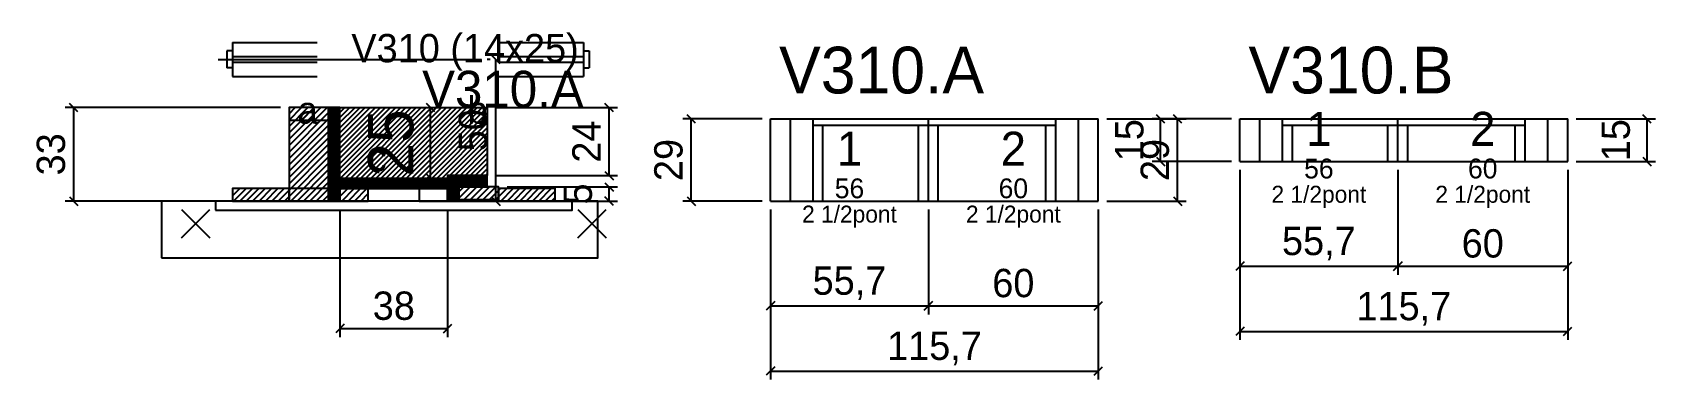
# Model space of a CAD drawing. Extents: x -69 to 504, y -92 to 31.
import ezdxf
from ezdxf.enums import TextEntityAlignment as Align

# ---------------------------------------------------------------- set-up
doc = ezdxf.new("R2010")
doc.units = 0
for name, color, linetype in [('5', 5, 'Continuous'), ('barrote', 126, 'Continuous'), ('CONCRETO', 251, 'Continuous'), ('COTA', 241, 'Continuous'), ('Cota Seção (2x)', 241, 'Continuous'), ('detalhes', 7, 'Continuous'), ('Hachura', 251, 'Continuous'), ('Madeira', 126, 'Continuous'), ('NOMENCLATURA', 7, 'Continuous'), ('Painéis', 200, 'Continuous'), ('presilha', 224, 'Continuous'), ('SARR_2.2x7', 40, 'Continuous'), ('SARR_3.5x7', 81, 'Continuous'), ('SCO-___-LAJ', 224, 'Continuous'), ('TENSOR', 224, 'Continuous'), ('texto', 7, 'Continuous'), ('Texto Seção', 7, 'Continuous')]:
    doc.layers.add(name, color=color, linetype=linetype)
doc.dimstyles.new('PAINEL', dxfattribs={"dimtxt": 10, "dimasz": 3, "dimexe": 3, "dimexo": 3, "dimgap": 3, "dimtad": 1, "dimblk": 'OBLIQUE', "dimblk1": 'OBLIQUE', "dimcen": 2.5, "dimclrd": 4, "dimclre": 4, "dimclrt": 240, "dimazin": 3, "dimtfac": 1, "dimtmove": 0, "dimatfit": 3})
doc.dimstyles.new('SECAO2X', dxfattribs={"dimtxt": 16, "dimasz": 3, "dimexe": 3, "dimexo": 3, "dimgap": 3, "dimtad": 1, "dimblk": 'OBLIQUE', "dimblk1": 'OBLIQUE', "dimcen": 2.5, "dimclrd": 4, "dimclre": 4, "dimclrt": 240, "dimazin": 3, "dimtfac": 1, "dimtmove": 0, "dimatfit": 3})

# ---------------------------------------------------------------- blocks, each defined once
blk = doc.blocks.new('_OBLIQUE')
at = {"color": 0, "linetype": 'BYBLOCK'}
blk.add_line((-0.5, -0.5), (0.5, 0.5), dxfattribs=at)

msp = doc.modelspace()

# ---------------------------------------------------------------- hatches: boundary and pattern name
at = {"layer": 'COTA'}
h = msp.add_hatch(dxfattribs=at)
h.set_pattern_fill('ANSI31', scale=0.4)
h.paths.add_polyline_path([(40, -21), (40, 4), (92, 4), (92, -20), (78, -20), (78, -21)])
at = {"layer": 'Hachura'}
h = msp.add_hatch(dxfattribs=at)
h.set_pattern_fill('ANSI31', scale=0.5)
h.paths.add_polyline_path([(22, -29), (36, -29), (36, 4), (22, 4)])
h = msp.add_hatch(dxfattribs=at)
h.set_pattern_fill('ANSI31', scale=0.5)
h.paths.add_polyline_path([(22, -0.4), (36, -0.4), (36, 4), (22, 4)])
h = msp.add_hatch(dxfattribs=at)
h.set_pattern_fill('SOLID')
h.paths.add_polyline_path([(36, -29), (40, -29), (40, 4), (36, 4)])
h = msp.add_hatch(dxfattribs=at)
h.set_pattern_fill('SOLID')
h.paths.add_polyline_path([(40, -24.6), (78, -24.6), (78, -21), (40, -21)])
h = msp.add_hatch(dxfattribs=at)
h.set_pattern_fill('SOLID')
h.paths.add_polyline_path([(78, -24), (92, -24), (92, -20), (78, -20)])
h = msp.add_hatch(dxfattribs=at)
h.set_pattern_fill('ANSI31', scale=0.5)
h.paths.add_polyline_path([(2, -29), (22, -29), (22, -24.6), (2, -24.6)])
h = msp.add_hatch(dxfattribs=at)
h.set_pattern_fill('ANSI31', scale=0.5)
h.paths.add_polyline_path([(40, -29), (50, -29), (50, -24.6), (40, -24.6)])
h = msp.add_hatch(dxfattribs=at)
h.set_pattern_fill('SOLID')
h.paths.add_polyline_path([(78, -29), (82, -29), (82, -24), (78, -24)])
h = msp.add_hatch(dxfattribs=at)
h.set_pattern_fill('ANSI31', scale=0.5)
h.paths.add_polyline_path([(82, -29), (96, -29), (96, -24), (82, -24)])
h = msp.add_hatch(dxfattribs=at)
h.set_pattern_fill('ANSI31', scale=0.5)
h.paths.add_polyline_path([(82, -28.4), (96, -28.4), (96, -24), (82, -24)])
h = msp.add_hatch(dxfattribs=at)
h.set_pattern_fill('ANSI31', scale=0.5)
h.paths.add_polyline_path([(96, -29), (116, -29), (116, -24.6), (96, -24.6)])

# ---------------------------------------------------------------- linework, layer by layer
for p, q in [((0, 24), (0, 18)), ((2, 24), (0, 24)), ((2, 27), (32, 27)), ((2, 27), (2, 15)), ((96, 27), (126, 27)), ((126, 27), (126, 15)), ((126, 24), (128, 24)), ((128, 24), (128, 18)), ((2, 18), (0, 18)), ((2, 22), (32, 22)), ((2, 20), (32, 20)), ((96, 22), (126, 22)), ((96, 20), (126, 20)), ((126, 18), (128, 18)), ((2, 15), (32, 15)), ((96, 15), (126, 15))]:
    msp.add_line(p, q)
at = {"layer": 'barrote'}
msp.add_lwpolyline([(-23, -49), (131, -49), (131, -29), (-23, -29)], close=True, dxfattribs=at)
at = {"layer": 'CONCRETO'}
msp.add_lwpolyline([(40, -21), (40, 4), (92, 4), (92, -20), (78, -20), (78, -21)], close=True, dxfattribs=at)
at = {"layer": 'Madeira'}
for points in [[(22, -29), (36, -29), (36, 4), (22, 4)], [(22, -0.4), (36, -0.4), (36, 4), (22, 4)], [(2, -29), (22, -29), (22, -24.6), (2, -24.6)], [(22, -29), (36, -29), (36, -24.6), (22, -24.6)], [(40, -29), (50, -29), (50, -24.6), (40, -24.6)], [(68, -29), (78, -29), (78, -24.6), (68, -24.6)], [(82, -29), (96, -29), (96, -24), (82, -24)], [(82, -28.4), (96, -28.4), (96, -24), (82, -24)], [(96, -29), (116, -29), (116, -24.6), (96, -24.6)]]:
    msp.add_lwpolyline(points, close=True, dxfattribs=at)
at = {"layer": 'Painéis'}
for p, q in [((192, 0), (247.7, 0)), ((192, -29), (192, 0)), ((247.7, -29), (247.7, 0)), ((247.7, -29), (247.7, 0)), ((247.7, 0), (307.7, 0)), ((247.7, -29), (247.7, 0)), ((307.7, -29), (307.7, 0)), ((357.7, 0), (413.4, 0)), ((357.7, -15), (357.7, 0)), ((413.4, -15), (413.4, 0)), ((413.4, -15), (413.4, 0)), ((413.4, 0), (473.4, 0)), ((413.4, -15), (413.4, 0)), ((473.4, -15), (473.4, 0)), ((357.7, -15), (413.4, -15)), ((413.4, -15), (473.4, -15)), ((192, -29), (247.7, -29)), ((247.7, -29), (307.7, -29))]:
    msp.add_line(p, q, dxfattribs=at)
for points in [[(36, -29), (40, -29), (40, 4), (36, 4)], [(40, -24.6), (78, -24.6), (78, -21), (40, -21)], [(78, -24), (92, -24), (92, -20), (78, -20)], [(78, -29), (82, -29), (82, -24), (78, -24)]]:
    msp.add_lwpolyline(points, close=True, dxfattribs=at)
at = {"layer": 'presilha'}
for p, q in [((-16, -42), (-6, -32)), ((-16, -32), (-6, -42)), ((124, -42), (134, -32)), ((124, -32), (134, -42))]:
    msp.add_line(p, q, dxfattribs=at)
at = {"layer": 'SARR_2.2x7'}
for p, q in [((199, -29), (199, 0)), ((300.7, -29), (300.7, 0)), ((364.7, -15), (364.7, 0)), ((466.4, -15), (466.4, 0)), ((207, -2.2), (247.7, -2.2)), ((247.7, -2.2), (292.7, -2.2)), ((372.7, -2.2), (413.4, -2.2)), ((413.4, -2.2), (458.4, -2.2))]:
    msp.add_line(p, q, dxfattribs=at)
at = {"layer": 'SARR_3.5x7'}
for p, q in [((207, -29), (207, 0)), ((247.7, -29), (247.7, 0)), ((247.7, -29), (247.7, 0)), ((292.7, -29), (292.7, 0)), ((372.7, -15), (372.7, 0)), ((413.4, -15), (413.4, 0)), ((413.4, -15), (413.4, 0)), ((458.4, -15), (458.4, 0)), ((210.5, -29), (210.5, -2.2)), ((244.2, -29), (244.2, -2.2)), ((251.2, -29), (251.2, -2.2)), ((289.2, -29), (289.2, -2.2)), ((376.2, -15), (376.2, -2.2)), ((409.9, -15), (409.9, -2.2)), ((416.9, -15), (416.9, -2.2)), ((454.9, -15), (454.9, -2.2)), ((372.7, -15), (376.2, -15)), ((409.9, -15), (413.4, -15)), ((413.4, -15), (416.9, -15)), ((454.9, -15), (458.4, -15)), ((207, -29), (210.5, -29)), ((244.2, -29), (247.7, -29)), ((247.7, -29), (251.2, -29)), ((289.2, -29), (292.7, -29))]:
    msp.add_line(p, q, dxfattribs=at)
at = {"layer": 'SCO-___-LAJ'}
msp.add_lwpolyline([(-4, -32.2), (122, -32.2), (122, -29), (-4, -29)], close=True, dxfattribs=at)
at = {"layer": 'TENSOR'}
msp.add_line((-3, 21), (90, 21), dxfattribs=at)

# ---------------------------------------------------------------- texts
at = {"layer": '5'}
for s, height, p in [('1', 12, (385.55, -3.5)), ('2', 12, (443.4, -3.5)), ('1', 12, (219.85, -10.5)), ('2', 12, (277.7, -10.5)), ('56', 7, (385.55, -17.5)), ('60', 7, (443.4, -17.5)), ('56', 7, (219.85, -24.5)), ('60', 7, (277.7, -24.5))]:
    msp.add_text(s, height=height, dxfattribs=at).set_placement(p, align=Align.MIDDLE_CENTER)
at = {"layer": 'detalhes'}
for s, p in [('a', (25, -1.7)), ('b', (85, -1.7)), ('c', (50, -18.5))]:
    msp.add_text(s, height=9.6, dxfattribs=at).set_placement(p)
at = {"layer": 'NOMENCLATURA'}
for s, p in [('V310.A', (195, 9)), ('V310.B', (360.7, 9))]:
    msp.add_text(s, height=16.5, dxfattribs=at).set_placement(p)
at = {"layer": 'texto', "char_height": 6, "attachment_point": 5}
for insert in [(385.55, -27.5), (443.4, -27.5), (219.85, -34.5), (277.7, -34.5)]:
    msp.add_mtext('2 1/2pont', dxfattribs=dict(at, insert=insert))
at = {"layer": 'Texto Seção'}
for s, height, p in [('V310 (14x25)', 10, (44, 20)), ('V310.A', 13, (69, 4))]:
    msp.add_text(s, height=height, dxfattribs=at).set_placement(p)

# ---------------------------------------------------------------- dimensions: what is measured, and where the dimension line sits
at = {"layer": 'COTA'}
for base, p1, p2 in [((95, -29), (96, -29), (96, 21)), ((-54, -29), (2, -29), (22, 4)), ((135, -20), (92, -20), (92, 4)), ((164, -29), (192, -29), (192, 0)), ((335.7, -29), (307.7, -29), (307.7, 0)), ((329.7, -15), (357.7, -15), (357.7, 0)), ((501.4, -15), (473.4, -15), (473.4, 0)), ((135, -29), (96, -29), (96, -24))]:
    msp.add_linear_dim(base=base, p1=p1, p2=p2, angle=90, dimstyle='PAINEL', dxfattribs=at).render()
for base, p1, p2 in [((357.7, -52), (357.7, -15), (413.4, -15)), ((357.7, -75), (357.7, -15), (473.4, -15)), ((413.4, -52), (413.4, -15), (473.4, -15)), ((40, -74), (40, -29), (78, -29)), ((192, -66), (192, -29), (247.7, -29)), ((192, -89), (192, -29), (307.7, -29)), ((247.7, -66), (247.7, -29), (307.7, -29))]:
    msp.add_linear_dim(base=base, p1=p1, p2=p2, dimstyle='PAINEL', dxfattribs=at).render()
at = {"layer": 'Cota Seção (2x)'}
msp.add_linear_dim(base=(72, -21), p1=(40, -21), p2=(40, 4), angle=90, dimstyle='SECAO2X', dxfattribs=at).render()

doc.saveas('drawing.dxf')
